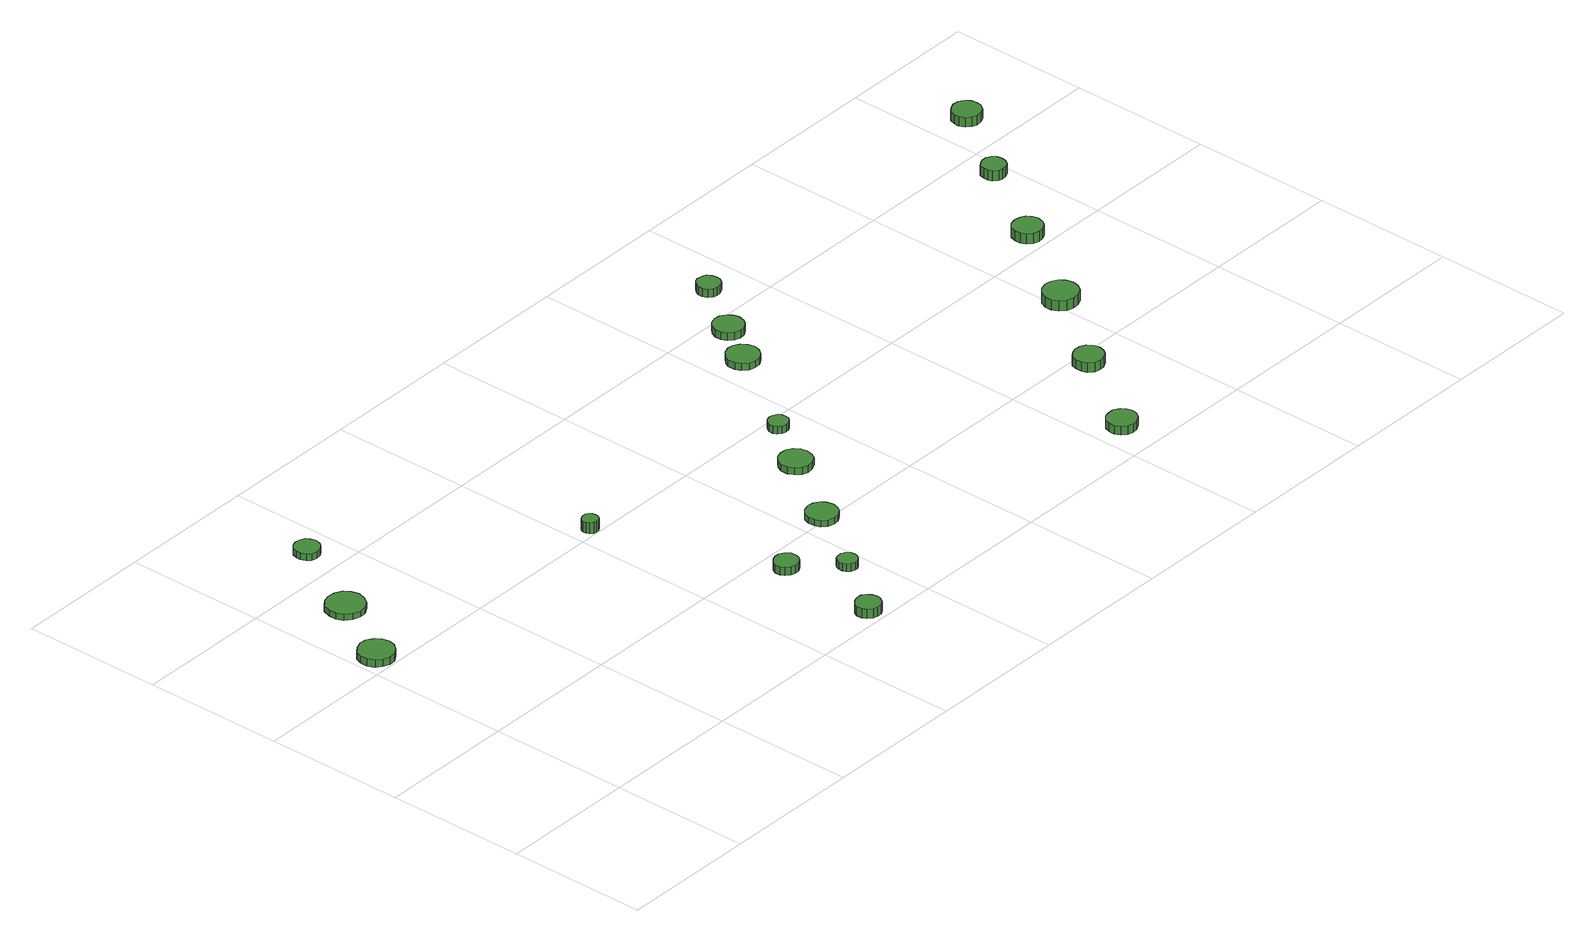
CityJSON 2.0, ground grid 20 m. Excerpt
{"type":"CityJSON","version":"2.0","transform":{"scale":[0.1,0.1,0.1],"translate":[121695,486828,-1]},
"CityObjects":{
"tree1":{"type":"SolitaryVegetationObject","attributes":{"function":"something"},"geometry":[{"type":"MultiSurface","lod":"1","boundaries":[[[0,1,2,3,4,5,6,7,8,9,10,11,12,13,14]],[[15,16,17,18,19,20,21,22,23,24,25,26,27,28,29]],[[0,29,28,1]],[[1,28,27,2]],[[2,27,26,3]],[[3,26,25,4]],[[4,25,24,5]],[[5,24,23,6]],[[6,23,22,7]],[[7,22,21,8]],[[8,21,20,9]],[[9,20,19,10]],[[10,19,18,11]],[[11,18,17,12]],[[12,17,16,13]],[[13,16,15,14]],[[14,15,29,0]]]}]},
"tree2":{"type":"SolitaryVegetationObject","attributes":{"function":"something"},"geometry":[{"type":"MultiSurface","lod":"1","boundaries":[[[30,31,32,33,34,35,36,37,38,39,40,41,42,43,44]],[[45,46,47,48,49,50,51,52,53,54,55,56,57,58,59]],[[30,59,58,31]],[[31,58,57,32]],[[32,57,56,33]],[[33,56,55,34]],[[34,55,54,35]],[[35,54,53,36]],[[36,53,52,37]],[[37,52,51,38]],[[38,51,50,39]],[[39,50,49,40]],[[40,49,48,41]],[[41,48,47,42]],[[42,47,46,43]],[[43,46,45,44]],[[44,45,59,30]]]}]},
"tree3":{"type":"SolitaryVegetationObject","attributes":{"function":"something"},"geometry":[{"type":"MultiSurface","lod":"1","boundaries":[[[60,61,62,63,64,65,66,67,68,69,70,71,72,73,74]],[[75,76,77,78,79,80,81,82,83,84,85,86,87,88,89]],[[60,89,88,61]],[[61,88,87,62]],[[62,87,86,63]],[[63,86,85,64]],[[64,85,84,65]],[[65,84,83,66]],[[66,83,82,67]],[[67,82,81,68]],[[68,81,80,69]],[[69,80,79,70]],[[70,79,78,71]],[[71,78,77,72]],[[72,77,76,73]],[[73,76,75,74]],[[74,75,89,60]]]}]},
"tree4":{"type":"SolitaryVegetationObject","attributes":{"function":"something"},"geometry":[{"type":"MultiSurface","lod":"1","boundaries":[[[90,91,92,93,94,95,96,97,98,99,100,101,102,103,104]],[[105,106,107,108,109,110,111,112,113,114,115,116,117,118,119]],[[90,119,118,91]],[[91,118,117,92]],[[92,117,116,93]],[[93,116,115,94]],[[94,115,114,95]],[[95,114,113,96]],[[96,113,112,97]],[[97,112,111,98]],[[98,111,110,99]],[[99,110,109,100]],[[100,109,108,101]],[[101,108,107,102]],[[102,107,106,103]],[[103,106,105,104]],[[104,105,119,90]]]}]},
"tree5":{"type":"SolitaryVegetationObject","attributes":{"function":"something"},"geometry":[{"type":"MultiSurface","lod":"1","boundaries":[[[120,121,122,123,124,125,126,127,128,129,130,131,132,133,134]],[[135,136,137,138,139,140,141,142,143,144,145,146,147,148,149]],[[120,149,148,121]],[[121,148,147,122]],[[122,147,146,123]],[[123,146,145,124]],[[124,145,144,125]],[[125,144,143,126]],[[126,143,142,127]],[[127,142,141,128]],[[128,141,140,129]],[[129,140,139,130]],[[130,139,138,131]],[[131,138,137,132]],[[132,137,136,133]],[[133,136,135,134]],[[134,135,149,120]]]}]},
"tree6":{"type":"SolitaryVegetationObject","attributes":{"function":"something"},"geometry":[{"type":"MultiSurface","lod":"1","boundaries":[[[150,151,152,153,154,155,156,157,158,159,160,161,162,163,164]],[[165,166,167,168,169,170,171,172,173,174,175,176,177,178,179]],[[150,179,178,151]],[[151,178,177,152]],[[152,177,176,153]],[[153,176,175,154]],[[154,175,174,155]],[[155,174,173,156]],[[156,173,172,157]],[[157,172,171,158]],[[158,171,170,159]],[[159,170,169,160]],[[160,169,168,161]],[[161,168,167,162]],[[162,167,166,163]],[[163,166,165,164]],[[164,165,179,150]]]}]},
"tree7":{"type":"SolitaryVegetationObject","attributes":{"function":"something"},"geometry":[{"type":"MultiSurface","lod":"1","boundaries":[[[180,181,182,183,184,185,186,187,188,189,190,191,192,193,194]],[[195,196,197,198,199,200,201,202,203,204,205,206,207,208,209]],[[180,209,208,181]],[[181,208,207,182]],[[182,207,206,183]],[[183,206,205,184]],[[184,205,204,185]],[[185,204,203,186]],[[186,203,202,187]],[[187,202,201,188]],[[188,201,200,189]],[[189,200,199,190]],[[190,199,198,191]],[[191,198,197,192]],[[192,197,196,193]],[[193,196,195,194]],[[194,195,209,180]]]}]},
"tree8":{"type":"SolitaryVegetationObject","attributes":{"function":"something"},"geometry":[{"type":"MultiSurface","lod":"1","boundaries":[[[210,211,212,213,214,215,216,217,218,219,220,221,222,223,224]],[[225,226,227,228,229,230,231,232,233,234,235,236,237,238,239]],[[210,239,238,211]],[[211,238,237,212]],[[212,237,236,213]],[[213,236,235,214]],[[214,235,234,215]],[[215,234,233,216]],[[216,233,232,217]],[[217,232,231,218]],[[218,231,230,219]],[[219,230,229,220]],[[220,229,228,221]],[[221,228,227,222]],[[222,227,226,223]],[[223,226,225,224]],[[224,225,239,210]]]}]},
"tree9":{"type":"SolitaryVegetationObject","attributes":{"function":"something"},"geometry":[{"type":"MultiSurface","lod":"1","boundaries":[[[240,241,242,243,244,245,246,247,248,249,250,251,252,253,254]],[[255,256,257,258,259,260,261,262,263,264,265,266,267,268,269]],[[240,269,268,241]],[[241,268,267,242]],[[242,267,266,243]],[[243,266,265,244]],[[244,265,264,245]],[[245,264,263,246]],[[246,263,262,247]],[[247,262,261,248]],[[248,261,260,249]],[[249,260,259,250]],[[250,259,258,251]],[[251,258,257,252]],[[252,257,256,253]],[[253,256,255,254]],[[254,255,269,240]]]}]},
"tree10":{"type":"SolitaryVegetationObject","attributes":{"function":"something"},"geometry":[{"type":"MultiSurface","lod":"1","boundaries":[[[270,271,272,273,274,275,276,277,278,279,280,281,282,283,284]],[[285,286,287,288,289,290,291,292,293,294,295,296,297,298,299]],[[270,299,298,271]],[[271,298,297,272]],[[272,297,296,273]],[[273,296,295,274]],[[274,295,294,275]],[[275,294,293,276]],[[276,293,292,277]],[[277,292,291,278]],[[278,291,290,279]],[[279,290,289,280]],[[280,289,288,281]],[[281,288,287,282]],[[282,287,286,283]],[[283,286,285,284]],[[284,285,299,270]]]}]},
"tree11":{"type":"SolitaryVegetationObject","attributes":{"function":"something"},"geometry":[{"type":"MultiSurface","lod":"1","boundaries":[[[300,301,302,303,304,305,306,307,308,309,310,311,312,313,314]],[[315,316,317,318,319,320,321,322,323,324,325,326,327,328,329]],[[300,329,328,301]],[[301,328,327,302]],[[302,327,326,303]],[[303,326,325,304]],[[304,325,324,305]],[[305,324,323,306]],[[306,323,322,307]],[[307,322,321,308]],[[308,321,320,309]],[[309,320,319,310]],[[310,319,318,311]],[[311,318,317,312]],[[312,317,316,313]],[[313,316,315,314]],[[314,315,329,300]]]}]},
"tree12":{"type":"SolitaryVegetationObject","attributes":{"function":"something"},"geometry":[{"type":"MultiSurface","lod":"1","boundaries":[[[330,331,332,333,334,335,336,337,338,339,340,341,342,343,344]],[[345,346,347,348,349,350,351,352,353,354,355,356,357,358,359]],[[330,359,358,331]],[[331,358,357,332]],[[332,357,356,333]],[[333,356,355,334]],[[334,355,354,335]],[[335,354,353,336]],[[336,353,352,337]],[[337,352,351,338]],[[338,351,350,339]],[[339,350,349,340]],[[340,349,348,341]],[[341,348,347,342]],[[342,347,346,343]],[[343,346,345,344]],[[344,345,359,330]]]}]},
"tree13":{"type":"SolitaryVegetationObject","attributes":{"function":"something"},"geometry":[{"type":"MultiSurface","lod":"1","boundaries":[[[360,361,362,363,364,365,366,367,368,369,370,371,372,373,374]],[[375,376,377,378,379,380,381,382,383,384,385,386,387,388,389]],[[360,389,388,361]],[[361,388,387,362]],[[362,387,386,363]],[[363,386,385,364]],[[364,385,384,365]],[[365,384,383,366]],[[366,383,382,367]],[[367,382,381,368]],[[368,381,380,369]],[[369,380,379,370]],[[370,379,378,371]],[[371,378,377,372]],[[372,377,376,373]],[[373,376,375,374]],[[374,375,389,360]]]}]},
"tree14":{"type":"SolitaryVegetationObject","attributes":{"function":"something"},"geometry":[{"type":"MultiSurface","lod":"1","boundaries":[[[390,391,392,393,394,395,396,397,398,399,400,401,402,403,404]],[[405,406,407,408,409,410,411,412,413,414,415,416,417,418,419]],[[390,419,418,391]],[[391,418,417,392]],[[392,417,416,393]],[[393,416,415,394]],[[394,415,414,395]],[[395,414,413,396]],[[396,413,412,397]],[[397,412,411,398]],[[398,411,410,399]],[[399,410,409,400]],[[400,409,408,401]],[[401,408,407,402]],[[402,407,406,403]],[[403,406,405,404]],[[404,405,419,390]]]}]},
"tree15":{"type":"SolitaryVegetationObject","attributes":{"function":"something"},"geometry":[{"type":"MultiSurface","lod":"1","boundaries":[[[420,421,422,423,424,425,426,427,428,429,430,431,432,433,434]],[[435,436,437,438,439,440,441,442,443,444,445,446,447,448,449]],[[420,449,448,421]],[[421,448,447,422]],[[422,447,446,423]],[[423,446,445,424]],[[424,445,444,425]],[[425,444,443,426]],[[426,443,442,427]],[[427,442,441,428]],[[428,441,440,429]],[[429,440,439,430]],[[430,439,438,431]],[[431,438,437,432]],[[432,437,436,433]],[[433,436,435,434]],[[434,435,449,420]]]}]},
"tree16":{"type":"SolitaryVegetationObject","attributes":{"function":"something"},"geometry":[{"type":"MultiSurface","lod":"1","boundaries":[[[450,451,452,453,454,455,456,457,458,459,460,461,462,463,464]],[[465,466,467,468,469,470,471,472,473,474,475,476,477,478,479]],[[450,479,478,451]],[[451,478,477,452]],[[452,477,476,453]],[[453,476,475,454]],[[454,475,474,455]],[[455,474,473,456]],[[456,473,472,457]],[[457,472,471,458]],[[458,471,470,459]],[[459,470,469,460]],[[460,469,468,461]],[[461,468,467,462]],[[462,467,466,463]],[[463,466,465,464]],[[464,465,479,450]]]}]},
"tree17":{"type":"SolitaryVegetationObject","attributes":{"function":"something"},"geometry":[{"type":"MultiSurface","lod":"1","boundaries":[[[480,481,482,483,484,485,486,487,488,489,490,491,492,493,494]],[[495,496,497,498,499,500,501,502,503,504,505,506,507,508,509]],[[480,509,508,481]],[[481,508,507,482]],[[482,507,506,483]],[[483,506,505,484]],[[484,505,504,485]],[[485,504,503,486]],[[486,503,502,487]],[[487,502,501,488]],[[488,501,500,489]],[[489,500,499,490]],[[490,499,498,491]],[[491,498,497,492]],[[492,497,496,493]],[[493,496,495,494]],[[494,495,509,480]]]}]},
"tree18":{"type":"SolitaryVegetationObject","attributes":{"function":"something"},"geometry":[{"type":"MultiSurface","lod":"1","boundaries":[[[510,511,512,513,514,515,516,517,518,519,520,521,522,523,524]],[[525,526,527,528,529,530,531,532,533,534,535,536,537,538,539]],[[510,539,538,511]],[[511,538,537,512]],[[512,537,536,513]],[[513,536,535,514]],[[514,535,534,515]],[[515,534,533,516]],[[516,533,532,517]],[[517,532,531,518]],[[518,531,530,519]],[[519,530,529,520]],[[520,529,528,521]],[[521,528,527,522]],[[522,527,526,523]],[[523,526,525,524]],[[524,525,539,510]]]}]},
"tree19":{"type":"SolitaryVegetationObject","attributes":{"function":"something"},"geometry":[{"type":"MultiSurface","lod":"1","boundaries":[[[540,541,542,543,544,545,546,547,548,549,550,551,552,553,554]],[[555,556,557,558,559,560,561,562,563,564,565,566,567,568,569]],[[540,569,568,541]],[[541,568,567,542]],[[542,567,566,543]],[[543,566,565,544]],[[544,565,564,545]],[[545,564,563,546]],[[546,563,562,547]],[[547,562,561,548]],[[548,561,560,549]],[[549,560,559,550]],[[550,559,558,551]],[[551,558,557,552]],[[552,557,556,553]],[[553,556,555,554]],[[554,555,569,540]]]}]}
},
"vertices":[
[56,427,17],[54,437,17],[48,445,17],[39,451,17],[29,452,17],[19,448,17],[11,442,17],[7,432,17],[7,422,17],[11,412,17],[19,406,17],[29,402,17],[39,403,17],[48,409,17],[54,417,17],[54,417,6],[48,409,6],[39,403,6],[29,402,6],[19,406,6],[11,412,6],[7,422,6],[7,432,6],[11,442,6],[19,448,6],[29,452,6],[39,451,6],[48,445,6],[54,437,6],[56,427,6],
[117,528,15],[114,539,15],[108,548,15],[98,553,15],[87,554,15],[77,551,15],[68,544,15],[64,533,15],[64,522,15],[68,512,15],[77,505,15],[87,501,15],[98,502,15],[108,508,15],[114,517,15],[114,517,6],[108,508,6],[98,502,6],[87,501,6],[77,505,6],[68,512,6],[64,522,6],[64,533,6],[68,544,6],[77,551,6],[87,554,6],[98,553,6],[108,548,6],[114,539,6],[117,528,6],
[174,648,16],[172,655,16],[168,661,16],[162,664,16],[154,665,16],[147,663,16],[142,658,16],[139,651,16],[139,644,16],[142,637,16],[147,632,16],[154,630,16],[162,631,16],[168,635,16],[172,640,16],[172,640,6],[168,635,6],[162,631,6],[154,630,6],[147,632,6],[142,637,6],[139,644,6],[139,651,6],[142,658,6],[147,663,6],[154,665,6],[162,664,6],[168,661,6],[172,655,6],[174,648,6],
[528,22,21],[526,29,21],[522,35,21],[516,39,21],[508,39,21],[502,37,21],[496,32,21],[493,26,21],[493,18,21],[496,12,21],[502,7,21],[508,5,21],[516,5,21],[522,9,21],[526,15,21],[526,15,7],[522,9,7],[516,5,7],[508,5,7],[502,7,7],[496,12,7],[493,18,7],[493,26,7],[496,32,7],[502,37,7],[508,39,7],[516,39,7],[522,35,7],[526,29,7],[528,22,7],
[440,412,22],[439,417,22],[437,420,22],[433,423,22],[428,423,22],[424,422,22],[420,419,22],[418,414,22],[418,410,22],[420,406,22],[424,402,22],[428,401,22],[433,401,22],[437,404,22],[439,408,22],[439,408,6],[437,404,6],[433,401,6],[428,401,6],[424,402,6],[420,406,6],[418,410,6],[418,414,6],[420,419,6],[424,422,6],[428,423,6],[433,423,6],[437,420,6],[439,417,6],[440,412,6],
[537,166,18],[536,172,18],[531,178,18],[525,182,18],[518,182,18],[512,180,18],[506,175,18],[503,169,18],[503,162,18],[506,156,18],[512,151,18],[518,149,18],[525,149,18],[531,153,18],[536,159,18],[536,159,6],[531,153,6],[525,149,6],[518,149,6],[512,151,6],[506,156,6],[503,162,6],[503,169,6],[506,175,6],[512,180,6],[518,182,6],[525,182,6],[531,178,6],[536,172,6],[537,166,6],
[588,111,17],[587,116,17],[583,121,17],[578,124,17],[573,124,17],[567,123,17],[563,119,17],[561,114,17],[561,108,17],[563,103,17],[567,99,17],[573,97,17],[578,97,17],[583,100,17],[587,105,17],[587,105,6],[583,100,6],[578,97,6],[573,97,6],[567,99,6],[563,103,6],[561,108,6],[561,114,6],[563,119,6],[567,123,6],[573,124,6],[578,124,6],[583,121,6],[587,116,6],[588,111,6],
[660,207,15],[658,216,15],[653,223,15],[645,228,15],[636,229,15],[627,226,15],[620,220,15],[617,212,15],[617,202,15],[620,194,15],[627,188,15],[636,185,15],[645,186,15],[653,191,15],[658,198,15],[658,198,6],[653,191,6],[645,186,6],[636,185,6],[627,188,6],[620,194,6],[617,202,6],[617,212,6],[620,220,6],[627,226,6],[636,229,6],[645,228,6],[653,223,6],[658,216,6],[660,207,6],
[731,310,16],[729,319,16],[724,327,16],[715,332,16],[706,333,16],[697,330,16],[690,323,16],[686,315,16],[686,305,16],[690,297,16],[697,290,16],[706,287,16],[715,288,16],[724,293,16],[729,301,16],[729,301,6],[724,293,6],[715,288,6],[706,287,6],[697,290,6],[690,297,6],[686,305,6],[686,315,6],[690,323,6],[697,330,6],[706,333,6],[715,332,6],[724,327,6],[729,319,6],[731,310,6],
[773,382,17],[772,388,17],[769,392,17],[764,395,17],[758,396,17],[752,394,17],[748,390,17],[745,385,17],[745,379,17],[748,374,17],[752,370,17],[758,368,17],[764,369,17],[769,372,17],[772,376,17],[772,376,6],[769,372,6],[764,369,6],[758,368,6],[752,370,6],[748,374,6],[745,379,6],[745,385,6],[748,390,6],[752,394,6],[758,396,6],[764,395,6],[769,392,6],[772,388,6],[773,382,6],
[871,516,16],[869,525,16],[863,533,16],[855,538,16],[846,539,16],[837,536,16],[830,529,16],[826,521,16],[826,511,16],[830,503,16],[837,496,16],[846,494,16],[855,494,16],[863,499,16],[869,507,16],[869,507,6],[863,499,6],[855,494,6],[846,494,6],[837,496,6],[830,503,6],[826,511,6],[826,521,6],[830,529,6],[837,536,6],[846,539,6],[855,538,6],[863,533,6],[869,525,6],[871,516,6],
[1062,54,20],[1060,62,20],[1055,69,20],[1047,74,20],[1039,74,20],[1031,72,20],[1024,66,20],[1021,58,20],[1021,50,20],[1024,42,20],[1031,36,20],[1039,34,20],[1047,35,20],[1055,39,20],[1060,46,20],[1060,46,7],[1055,39,7],[1047,35,7],[1039,34,7],[1031,36,7],[1024,42,7],[1021,50,7],[1021,58,7],[1024,66,7],[1031,72,7],[1039,74,7],[1047,74,7],[1055,69,7],[1060,62,7],[1062,54,7],
[909,574,17],[907,582,17],[902,589,17],[894,594,17],[886,595,17],[877,592,17],[871,586,17],[867,578,17],[867,569,17],[871,561,17],[877,555,17],[886,552,17],[894,553,17],[902,558,17],[907,565,17],[907,565,6],[902,558,6],[894,553,6],[886,552,6],[877,555,6],[871,561,6],[867,569,6],[867,578,6],[871,586,6],[877,592,6],[886,595,6],[894,594,6],[902,589,6],[907,582,6],[909,574,6],
[959,653,18],[958,660,18],[954,666,18],[948,669,18],[941,670,18],[935,668,18],[930,663,18],[927,657,18],[927,650,18],[930,644,18],[935,639,18],[941,637,18],[948,638,18],[954,641,18],[958,647,18],[958,647,6],[954,641,6],[948,638,6],[941,637,6],[935,639,6],[930,644,6],[927,650,6],[927,657,6],[930,663,6],[935,668,6],[941,670,6],[948,669,6],[954,666,6],[958,660,6],[959,653,6],
[1146,180,20],[1144,189,20],[1139,196,20],[1131,200,20],[1123,201,20],[1115,198,20],[1108,193,20],[1105,185,20],[1105,176,20],[1108,168,20],[1115,162,20],[1123,160,20],[1131,161,20],[1139,165,20],[1144,172,20],[1144,172,6],[1139,165,6],[1131,161,6],[1123,160,6],[1115,162,6],[1108,168,6],[1105,176,6],[1105,185,6],[1108,193,6],[1115,198,6],[1123,201,6],[1131,200,6],[1139,196,6],[1144,189,6],[1146,180,6],
[1237,301,21],[1235,311,21],[1229,319,21],[1220,324,21],[1210,325,21],[1200,322,21],[1192,315,21],[1188,306,21],[1188,296,21],[1192,287,21],[1200,280,21],[1210,277,21],[1220,278,21],[1229,283,21],[1235,291,21],[1235,291,6],[1229,283,6],[1220,278,6],[1210,277,6],[1200,280,6],[1192,287,6],[1188,296,6],[1188,306,6],[1192,315,6],[1200,322,6],[1210,325,6],[1220,324,6],[1229,319,6],[1235,311,6],[1237,301,6],
[1322,431,20],[1320,439,20],[1315,446,20],[1307,450,20],[1299,451,20],[1291,449,20],[1284,443,20],[1281,435,20],[1281,426,20],[1284,419,20],[1291,413,20],[1299,410,20],[1307,411,20],[1315,415,20],[1320,422,20],[1320,422,5],[1315,415,5],[1307,411,5],[1299,410,5],[1291,413,5],[1284,419,5],[1281,426,5],[1281,435,5],[1284,443,5],[1291,449,5],[1299,451,5],[1307,450,5],[1315,446,5],[1320,439,5],[1322,431,5],
[1397,555,20],[1396,562,20],[1392,567,20],[1386,571,20],[1379,571,20],[1373,569,20],[1367,565,20],[1365,558,20],[1365,551,20],[1367,545,20],[1373,540,20],[1379,538,20],[1386,539,20],[1392,542,20],[1396,548,20],[1396,548,5],[1392,542,5],[1386,539,5],[1379,538,5],[1373,540,5],[1367,545,5],[1365,551,5],[1365,558,5],[1367,565,5],[1373,569,5],[1379,571,5],[1386,571,5],[1392,567,5],[1396,562,5],[1397,555,5],
[1474,662,20],[1473,670,20],[1468,677,20],[1461,681,20],[1452,682,20],[1445,679,20],[1438,674,20],[1435,666,20],[1435,658,20],[1438,650,20],[1445,645,20],[1452,642,20],[1461,643,20],[1468,647,20],[1473,654,20],[1473,654,6],[1468,647,6],[1461,643,6],[1452,642,6],[1445,645,6],[1438,650,6],[1435,658,6],[1435,666,6],[1438,674,6],[1445,679,6],[1452,682,6],[1461,681,6],[1468,677,6],[1473,670,6],[1474,662,6]
]}
